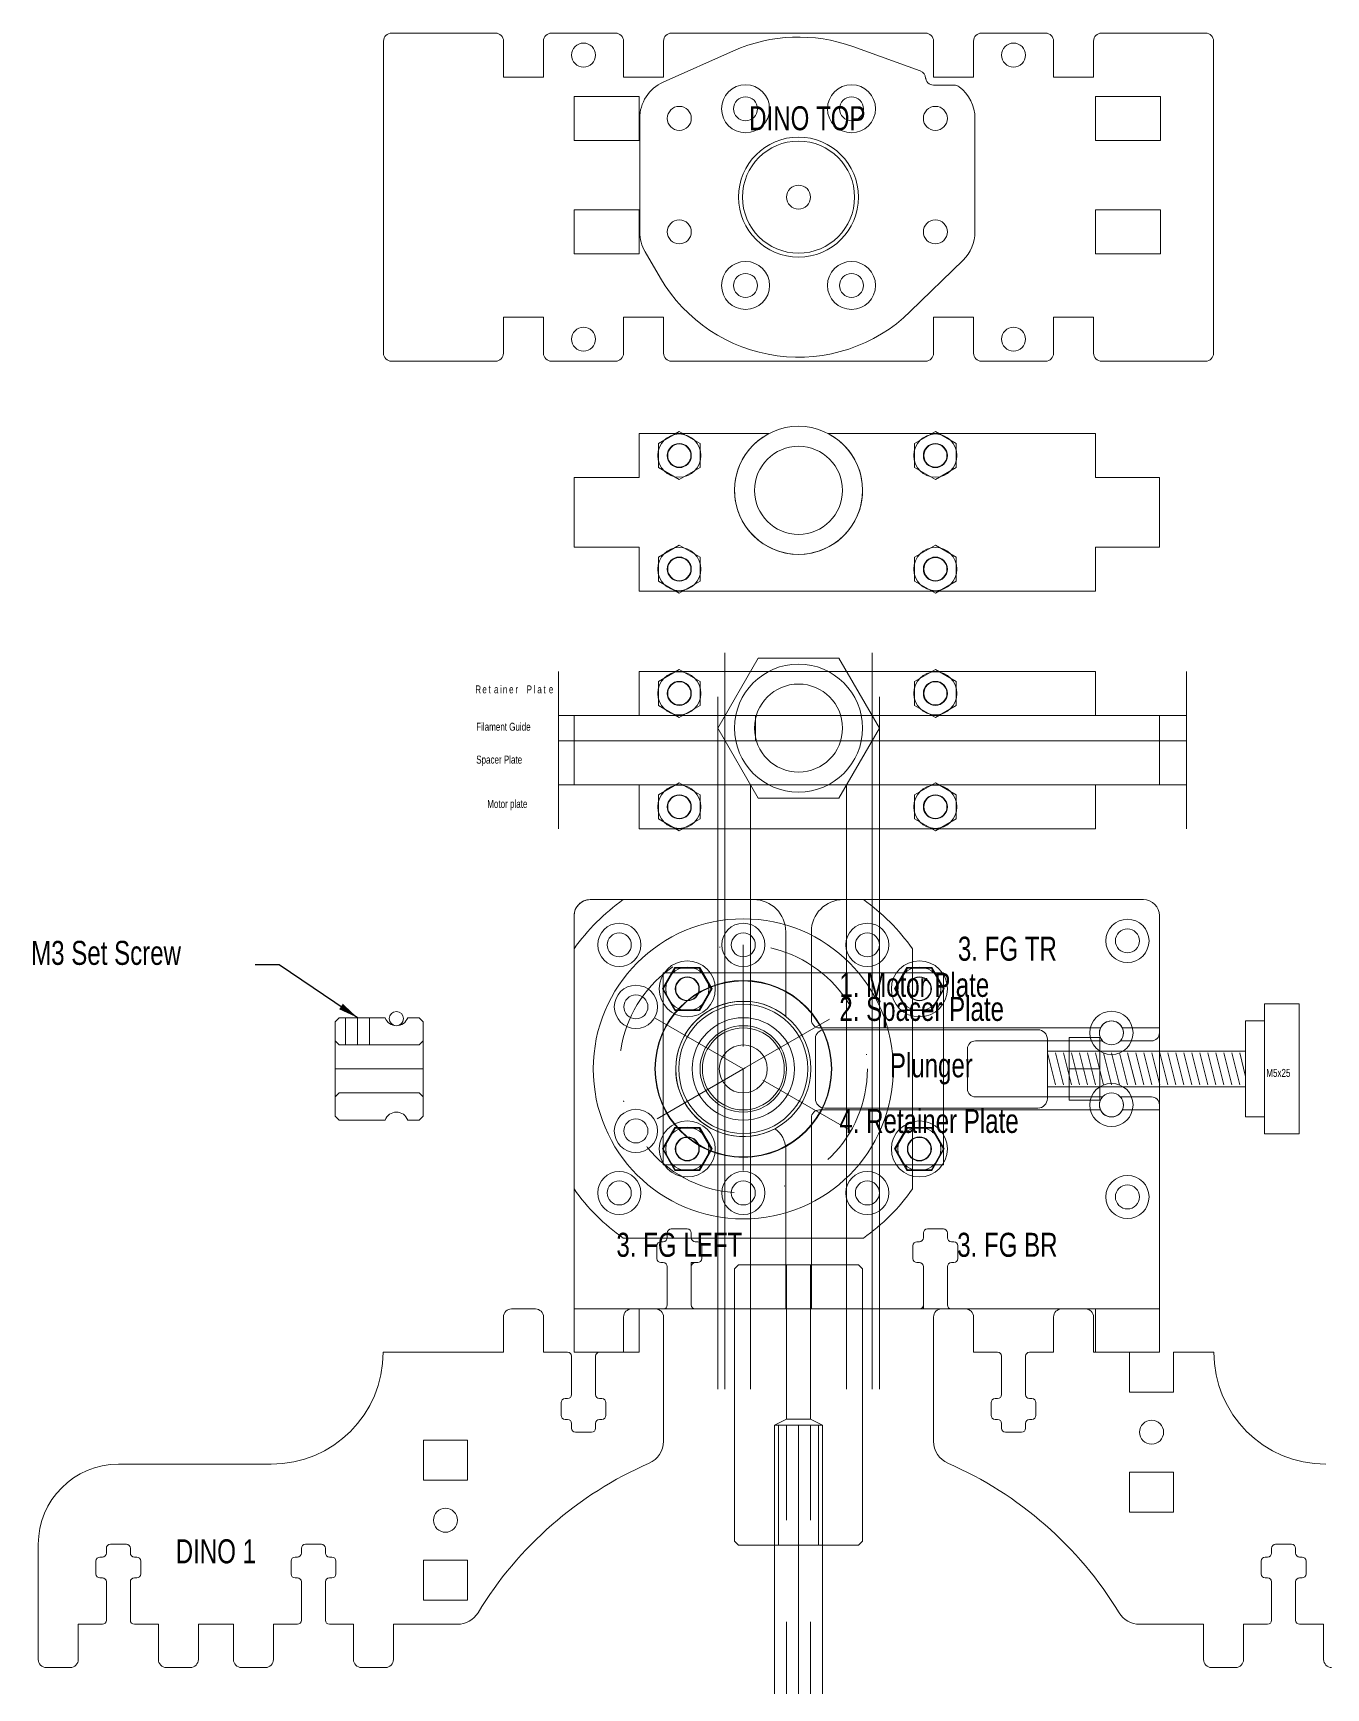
# Model space of a CAD drawing. Header units: millimetres. Extents: x -129 to 187, y -205 to 130.
# Drawn here: x -88.8 to 72.8, y -76.4 to 130.3 of the extents above; entities that cross this region are included whole.
import ezdxf

# ---------------------------------------------------------------- set-up
doc = ezdxf.new("R2010")
doc.units = ezdxf.units.MM
for name, pattern in [('DASHDOT', [25.4, 12.7, -6.35, 0, -6.35]), ('DASHED', [19.05, 12.7, -6.35]), ('DASHEDX2', [38.1, 25.4, -12.7])]:
    doc.linetypes.add(name, pattern=pattern)
doc.layers.get('0').update_dxf_attribs({"linetype": 'CONTINUOUS', "lineweight": 0, "true_color": 0xffffff})
for name, color, linetype, lineweight, true_color in [('1 Motor Plate', 7, 'CONTINUOUS', 0, 0x000000), ('1 Motor Plate Text', 1, 'CONTINUOUS', 0, 0xff0000), ('2 Spacer Plate', 7, 'CONTINUOUS', 0, 0x000000), ('2 Spacer Plate Text', 1, 'CONTINUOUS', 0, 0xff0000), ('3 Filament Guide', 7, 'CONTINUOUS', 0, 0xffffff), ('3 Filament Guide Text', 1, 'CONTINUOUS', 0, 0xff0000), ('4 Retainer Plate', 7, 'CONTINUOUS', 0, 0xffffff), ('4 Retainer Plate Text', 1, 'CONTINUOUS', 0, 0xff0000), ('5 Coupling Retainer Plate', 7, 'CONTINUOUS', 0, 0x000000), ('6 Dino Bracket Text', 1, 'CONTINUOUS', 0, 0xff0000), ('6 Dino Brackets', 7, 'CONTINUOUS', 0, 0x000000), ('7 Hot End Retainer - Steel', 7, 'CONTINUOUS', 0, 0x000000), ('7 Hot End Retainer - Wood', 7, 'CONTINUOUS', 0, 0x000000), ('Drawings, coupling', 4, 'CONTINUOUS', 0, 0x00ffff), ('Drawings, Encoder Board', 4, 'CONTINUOUS', 0, 0x00ffff), ('Drawings, Heater Barrel', 3, 'CONTINUOUS', 0, 0x00ff00), ('Drawings, layer thickness', 4, 'CONTINUOUS', 0, 0x00ffff), ('Drawings, Motor (Kysan)', 2, 'CONTINUOUS', 0, 0xffff00), ('Drawings, Motor (NEMA 17)', 2, 'CONTINUOUS', 0, 0xffff00), ('Drawings, Nut M3', 4, 'CONTINUOUS', 0, 0x00ffff), ('Drawings, Pulley, Timing', 2, 'CONTINUOUS', 0, 0xffff00), ('Drawings, Pulley, Worm Gear', 2, 'CONTINUOUS', 0, 0xffff00), ('Drawings, Screw Head, M3', 3, 'CONTINUOUS', 0, 0x00ff00), ('Drawings, Thermal Barrier', 4, 'CONTINUOUS', 0, 0x00ffff), ('Drawings, Thumb Screw', 2, 'CONTINUOUS', 0, 0xffff00), ('Drawings, Thumb Screw Nut', 3, 'CONTINUOUS', 0, 0x00ff00), ('Drawings, Washers, M3', 2, 'CONTINUOUS', 0, 0xffff00)]:
    doc.layers.add(name, color=color, linetype=linetype, lineweight=lineweight, true_color=true_color)
doc.styles.get("Standard").update_dxf_attribs({"font": 'txt', "width": 0.75})
doc.dimstyles.get("Standard").update_dxf_attribs({"dimtxt": 2.5, "dimasz": 2.5, "dimexe": 1.25, "dimexo": 0.625, "dimtad": 1, "dimtxsty": 'Standard', "dimcen": 2.5, "dimadec": 0, "dimazin": 0, "dimtfac": 1, "dimtmove": 0, "dimatfit": 3, "dimfxl": 1, "dimarcsym": 0})

# ---------------------------------------------------------------- blocks, each defined once
blk = doc.blocks.new('Nut, M3, Hole')
at = {"layer": 'Drawings, Nut M3'}
for p, q in [((-3, 0), (-1.5, 2.6)), ((-1.5, 2.6), (1.5, 2.6)), ((1.5, 2.6), (3.01, 0)), ((-1.5, -2.6), (-3, 0)), ((3.01, 0), (1.5, -2.6)), ((1.5, -2.6), (-1.5, -2.6))]:
    blk.add_line(p, q, dxfattribs=at)
blk = doc.blocks.new('Nut, M3')
at = {"layer": 'Drawings, Nut M3'}
for p, q in [((-3, 0), (-1.5, 2.6)), ((-1.5, 2.6), (1.5, 2.6)), ((1.5, 2.6), (3, 0)), ((-1.5, -2.6), (-3, 0)), ((3, 0), (1.5, -2.6)), ((1.5, -2.6), (-1.5, -2.6))]:
    blk.add_line(p, q, dxfattribs=at)
blk.add_circle((0, 0), 1.45, dxfattribs=at)

msp = doc.modelspace()

# ---------------------------------------------------------------- linework, layer by layer
at = {"layer": '1 Motor Plate'}
for p, q in [((-19.15, 22.05), (50, 22.05)), ((-21.15, 20.05), (-21.15, -34.5)), ((52, 20.05), (52, -34.5)), ((-9.5, -20.2), (-9.5, -19.6)), ((-9, -19.1), (-7, -19.1)), ((-6.5, -19.6), (-6.5, -20.2)), ((22.5, -20.2), (22.5, -19.6)), ((23, -19.1), (25, -19.1)), ((25.5, -19.6), (25.5, -20.2)), ((-10.8, -22.8), (-10.8, -21.2)), ((-10.3, -20.7), (-10, -20.7)), ((-6, -20.7), (-5.7, -20.7)), ((-5.2, -21.2), (-5.2, -22.8)), ((21.2, -22.8), (21.2, -21.2)), ((21.7, -20.7), (22, -20.7)), ((26, -20.7), (26.3, -20.7)), ((26.8, -21.2), (26.8, -22.8)), ((-10, -23.3), (-10.3, -23.3)), ((-9.5, -28.6), (-9.5, -23.8)), ((-5.7, -23.3), (-6.5, -23.3)), ((-6.5, -23.3), (-6.5, -28.6)), ((22, -23.3), (21.7, -23.3)), ((22.5, -28.6), (22.5, -23.8)), ((25.5, -23.8), (25.5, -28.6)), ((26.3, -23.3), (26, -23.3)), ((-13, -34.5), (-13, -29.1)), ((-13, -29.1), (-10, -29.1)), ((-6, -29.1), (22, -29.1)), ((26, -29.1), (44, -29.1)), ((44, -29.1), (44, -34.5)), ((-21.15, -34.5), (-13, -34.5)), ((44, -34.5), (52, -34.5))]:
    msp.add_line(p, q, dxfattribs=at)
for centre, radius in [((-15.5, 16.4), 1.5), ((0, 16.4), 1.5), ((15.5, 16.4), 1.5), ((48, 16.9), 1.5), ((-13.42, 8.65), 1.5), ((0, 0.9), 8.45), ((46, 5.4), 1.5), ((46, -3.6), 1.5), ((-13.42, -6.85), 1.5), ((-15.5, -14.6), 1.5), ((0, -14.6), 1.5), ((15.5, -14.6), 1.5), ((48, -15.1), 1.5)]:
    msp.add_circle(centre, radius, dxfattribs=at)
for centre, radius, start, end in [((-19.15, 20.05), 2, 90.0001, 180.0001), ((50, 20.05), 2, 360, 90), ((-10, -20.2), 0.5, 270, 0), ((-9, -19.6), 0.5, 90, 180), ((-7, -19.6), 0.5, 0, 90), ((-6, -20.2), 0.5, 180, 270), ((22, -20.2), 0.5, 270, 0), ((23, -19.6), 0.5, 90, 180), ((25, -19.6), 0.5, 0, 90), ((26, -20.2), 0.5, 180, 270), ((-10.3, -21.2), 0.5, 90, 180), ((-5.7, -21.2), 0.5, 0, 90), ((21.7, -21.2), 0.5, 90, 180), ((26.3, -21.2), 0.5, 0, 90), ((-10.3, -22.8), 0.5, 180, 270), ((-10, -23.8), 0.5, 0, 90), ((-5.7, -22.8), 0.5, 270, 0), ((21.7, -22.8), 0.5, 180, 270), ((22, -23.8), 0.5, 0, 90), ((26, -23.8), 0.5, 90, 180), ((26.3, -22.8), 0.5, 270, 0), ((-10, -28.6), 0.5, 270, 0), ((-6, -28.6), 0.5, 180, 270), ((22, -28.6), 0.5, 270, 0), ((26, -28.6), 0.5, 180, 270)]:
    msp.add_arc(centre, radius, start, end, dxfattribs=at)
at = {"layer": '2 Spacer Plate'}
for p, q in [((-19.15, 22.05), (50, 22.05)), ((-21.15, 20.05), (-21.15, -29.1)), ((52, 20.05), (52, 5.4)), ((29, 4.4), (44.88, 4.4)), ((47.12, 4.4), (51, 4.4)), ((28, -1.6), (28, 3.4)), ((44.88, -2.6), (29, -2.6)), ((51, -2.6), (47.12, -2.6)), ((52, -3.6), (52, -29.1)), ((-21.15, -29.1), (52, -29.1))]:
    msp.add_line(p, q, dxfattribs=at)
for centre, radius in [((-15.5, 16.4), 1.5), ((0, 16.4), 1.5), ((15.5, 16.4), 1.5), ((48, 16.9), 1.5), ((-7, 10.9), 1.5), ((22, 10.9), 1.5), ((-13.42, 8.65), 1.5), ((0, 0.9), 8.45), ((-13.42, -6.85), 1.5), ((-7, -9.1), 1.5), ((22, -9.1), 1.5), ((-15.5, -14.6), 1.5), ((0, -14.6), 1.5), ((15.5, -14.6), 1.5), ((48, -15.1), 1.5)]:
    msp.add_circle(centre, radius, dxfattribs=at)
for centre, radius, start, end in [((-19.15, 20.05), 2, 90.0001, 180.0001), ((50, 20.05), 2, 360, 90), ((46, 5.4), 1.5, 318.1898, 221.8102), ((29, 3.4), 1, 90, 180), ((51, 5.4), 1, 270, 0), ((29, -1.6), 1, 180, 270), ((46, -3.6), 1.5, 138.1895, 41.8105), ((51, -3.6), 1, 0, 90)]:
    msp.add_arc(centre, radius, start, end, dxfattribs=at)
at = {"layer": '3 Filament Guide'}
for p, q in [((-19.15, 22.05), (1.3, 22.05)), ((12.5, 22.05), (50, 22.05)), ((-21.15, -29.1), (-21.15, 20.05)), ((52, 20.05), (52, 6.03)), ((5.3, 18.05), (5.3, 7.48)), ((8.5, 18.05), (8.5, 7.03)), ((-10.1, 10.9), (-8.55, 13.59)), ((-8.55, 13.59), (-5.45, 13.59)), ((-5.45, 13.59), (-3.9, 10.9)), ((18.9, 10.9), (20.45, 13.59)), ((20.45, 13.59), (23.55, 13.59)), ((23.55, 13.59), (25.1, 10.9)), ((-8.55, 8.22), (-10.1, 10.9)), ((-3.9, 10.9), (-5.45, 8.22)), ((20.45, 8.22), (18.9, 10.9)), ((25.1, 10.9), (23.55, 8.22)), ((-5.45, 8.22), (-8.55, 8.22)), ((23.55, 8.22), (20.45, 8.22)), ((9, 4.7), (9, -2.8)), ((9.5, 6.03), (44.64, 6.03)), ((36.8, 5.8), (10.2, 5.8)), ((38, -2.8), (38, 4.6)), ((47.36, 6.03), (52, 6.03)), ((10.2, -4), (36.8, -4)), ((8.5, -5.22), (8.5, -29.1)), ((9.5, -4.22), (44.64, -4.22)), ((47.36, -4.22), (52, -4.22)), ((52, -4.22), (52, -29.1)), ((-10.1, -9.1), (-8.55, -6.41)), ((-8.55, -6.41), (-5.45, -6.41)), ((-5.45, -6.41), (-3.9, -9.1)), ((18.9, -9.1), (20.45, -6.41)), ((20.45, -6.41), (23.55, -6.41)), ((23.55, -6.41), (25.1, -9.1)), ((-8.55, -11.78), (-10.1, -9.1)), ((-3.9, -9.1), (-5.45, -11.78)), ((5.3, -9.1), (5.3, -29.1)), ((20.45, -11.78), (18.9, -9.1)), ((25.1, -9.1), (23.55, -11.78)), ((-5.45, -11.78), (-8.55, -11.78)), ((23.55, -11.78), (20.45, -11.78)), ((-21.15, -29.1), (5.3, -29.1)), ((8.5, -29.1), (52, -29.1))]:
    msp.add_line(p, q, dxfattribs=at)
for centre in [(-15.5, 16.4), (0, 16.4), (15.5, 16.4), (48, 16.9), (-13.42, 8.65), (-13.42, -6.85), (-15.5, -14.6), (0, -14.6), (15.5, -14.6), (48, -15.1)]:
    msp.add_circle(centre, 1.5, dxfattribs=at)
for centre, radius, start, end in [((-19.15, 20.05), 2, 90.0001, 180.0001), ((1.3, 18.05), 4, 0, 90), ((12.5, 18.05), 4, 90, 180), ((50, 20.05), 2, 360, 90), ((0, 0.9), 8.45, 51.1547, 297.7716), ((9.5, 7.03), 1, 180, 270), ((46, 5.4), 1.5, 24.6254, 155.3746), ((10.15, 4.65), 1.15, 87.5104, 177.5104), ((36.8, 4.6), 1.2, 360, 90), ((10.2, -2.8), 1.2, 180, 270), ((36.8, -2.8), 1.2, 270, 360), ((9.5, -5.22), 1, 90, 180), ((46, -3.6), 1.5, 204.6233, 335.3767), ((2.14, -9.17), 3.16, 1.395, 55.3932)]:
    msp.add_arc(centre, radius, start, end, dxfattribs=at)
at = {"layer": '4 Retainer Plate'}
for p, q in [((-19.15, 22.05), (50, 22.05)), ((-21.15, -34.5), (-21.15, 20.05)), ((52, 20.05), (52, 5.4)), ((29, 4.4), (44.88, 4.4)), ((47.12, 4.4), (51, 4.4)), ((28, -1.6), (28, 3.4)), ((44.88, -2.6), (29, -2.6)), ((51, -2.6), (47.12, -2.6)), ((52, -3.6), (52, -34.5)), ((-9.5, -20.2), (-9.5, -19.6)), ((-9, -19.1), (-7, -19.1)), ((-6.5, -19.6), (-6.5, -20.2)), ((22.5, -20.2), (22.5, -19.6)), ((23, -19.1), (25, -19.1)), ((25.5, -19.6), (25.5, -20.2)), ((-10.8, -22.8), (-10.8, -21.2)), ((-10.3, -20.7), (-10, -20.7)), ((-6, -20.7), (-5.7, -20.7)), ((-5.2, -21.2), (-5.2, -22.8)), ((21.2, -22.8), (21.2, -21.2)), ((21.7, -20.7), (22, -20.7)), ((26, -20.7), (26.3, -20.7)), ((26.8, -21.2), (26.8, -22.8)), ((-10, -23.3), (-10.3, -23.3)), ((-9.5, -28.6), (-9.5, -23.8)), ((-6.5, -23.8), (-6.5, -28.6)), ((-5.7, -23.3), (-6, -23.3)), ((22, -23.3), (21.7, -23.3)), ((22.5, -29.1), (22.5, -23.8)), ((25.5, -23.8), (25.5, -28.6)), ((26.3, -23.3), (26, -23.3)), ((-13, -34.5), (-13, -29.1)), ((-13, -29.1), (-10, -29.1)), ((-6, -29.1), (22.5, -29.1)), ((26, -29.1), (44, -29.1)), ((44, -29.1), (44, -34.5)), ((-21.15, -34.5), (-13, -34.5)), ((44, -34.5), (52, -34.5))]:
    msp.add_line(p, q, dxfattribs=at)
for centre in [(-15.5, 16.4), (0, 16.4), (15.5, 16.4), (48, 16.9), (-7, 10.9), (22, 10.9), (-13.42, 8.65), (-13.42, -6.85), (-7, -9.1), (22, -9.1), (-15.5, -14.6), (0, -14.6), (15.5, -14.6), (48, -15.1)]:
    msp.add_circle(centre, 1.5, dxfattribs=at)
for centre, radius, start, end in [((-19.15, 20.05), 2, 90, 180), ((50, 20.05), 2, 360, 90), ((0, 0.9), 8.45, 0, 360), ((46, 5.4), 1.5, 318.1898, 221.8102), ((29, 3.4), 1, 90, 180), ((51, 5.4), 1, 270, 0), ((29, -1.6), 1, 180, 270), ((46, -3.6), 1.5, 138.1895, 41.8105), ((51, -3.6), 1, 0, 90), ((-10, -20.2), 0.5, 270, 0), ((-9, -19.6), 0.5, 90, 180), ((-7, -19.6), 0.5, 0, 90), ((-6, -20.2), 0.5, 180, 270), ((22, -20.2), 0.5, 270, 0), ((23, -19.6), 0.5, 90, 180), ((25, -19.6), 0.5, 0, 90), ((26, -20.2), 0.5, 180, 270), ((-10.3, -21.2), 0.5, 90, 180), ((-5.7, -21.2), 0.5, 0, 90), ((21.7, -21.2), 0.5, 90, 180), ((26.3, -21.2), 0.5, 0, 90), ((-10.3, -22.8), 0.5, 180, 270), ((-10, -23.8), 0.5, 0, 90), ((-6, -23.8), 0.5, 90, 180), ((-5.7, -22.8), 0.5, 270, 0), ((21.7, -22.8), 0.5, 180, 270), ((22, -23.8), 0.5, 0, 90), ((26, -23.8), 0.5, 90, 180), ((26.3, -22.8), 0.5, 270, 0), ((-10, -28.6), 0.5, 270, 0), ((-6, -28.6), 0.5, 180, 270), ((26, -28.6), 0.5, 180, 270)]:
    msp.add_arc(centre, radius, start, end, dxfattribs=at)
at = {"layer": '5 Coupling Retainer Plate'}
for p, q in [((-13, 80.29), (-13, 74.79)), ((-13, 80.29), (3.19, 80.29)), ((10.61, 80.29), (44, 80.29)), ((44, 74.79), (44, 80.29)), ((-21.15, 74.79), (-13, 74.79)), ((-21.15, 66.11), (-21.15, 74.79)), ((52, 74.79), (44, 74.79)), ((52, 66.11), (52, 74.79)), ((-21.15, 66.11), (-13, 66.11)), ((-13, 66.11), (-21.15, 66.11)), ((-13, 60.61), (-13, 66.11)), ((44, 66.11), (44, 60.61)), ((52, 66.11), (44, 66.11)), ((-13, 60.61), (44, 60.61)), ((-13, 50.58), (44, 50.58)), ((-13, 50.58), (-13, 45.08)), ((44, 45.08), (44, 50.58)), ((-21.15, 45.08), (-13, 45.08)), ((-21.15, 36.4), (-21.15, 45.08)), ((52, 45.08), (44, 45.08)), ((52, 36.4), (52, 45.08)), ((-21.15, 36.4), (-13, 36.4)), ((-13, 36.4), (-21.15, 36.4)), ((-13, 30.9), (-13, 36.4)), ((44, 36.4), (44, 30.9)), ((52, 36.4), (44, 36.4)), ((-13, 30.9), (44, 30.9))]:
    msp.add_line(p, q, dxfattribs=at)
for centre, radius in [((-8, 77.54), 1.5), ((24, 77.54), 1.5), ((-8, 63.36), 1.5), ((24, 63.36), 1.5), ((-8, 47.83), 1.5), ((6.9, 43.49), 5.5), ((24, 47.83), 1.5), ((-8, 33.65), 1.5), ((24, 33.65), 1.5)]:
    msp.add_circle(centre, radius, dxfattribs=at)
msp.add_arc((6.9, 73.2), 8, 117.5943, 62.4057, dxfattribs=at)
at = {"layer": '6 Dino Brackets'}
for p, q in [((-30.97, 130.34), (-43.95, 130.34)), ((-23.97, 130.34), (-15.97, 130.34)), ((22.77, 130.34), (-8.97, 130.34)), ((37.77, 130.34), (29.77, 130.34)), ((57.77, 130.34), (44.77, 130.34)), ((-44.97, 90.34), (-44.95, 129.34)), ((-29.97, 129.34), (-29.97, 124.84)), ((-24.97, 129.34), (-24.97, 124.84)), ((-14.97, 129.34), (-14.97, 124.84)), ((-9.97, 129.34), (-9.97, 124.84)), ((23.77, 129.34), (23.77, 124.84)), ((28.77, 129.34), (28.77, 124.84)), ((38.77, 129.34), (38.77, 124.84)), ((43.77, 129.34), (43.77, 124.84)), ((58.77, 129.34), (58.77, 90.34)), ((-29.97, 124.84), (-24.97, 124.84)), ((-9.97, 124.84), (-14.97, 124.84)), ((28.77, 124.84), (23.77, 124.84)), ((43.77, 124.84), (38.77, 124.84)), ((-13, 122.43), (-21.15, 122.43)), ((-21.15, 116.93), (-21.15, 122.43)), ((-13, 122.43), (-13, 116.93)), ((44, 116.93), (44, 122.43)), ((44, 122.43), (52.15, 122.43)), ((52.15, 116.93), (52.15, 122.43)), ((-21.15, 116.93), (-13, 116.93)), ((-13, 116.93), (-21.15, 116.93)), ((52.15, 116.93), (44, 116.93)), ((-21.15, 108.25), (-13, 108.25)), ((-21.15, 102.75), (-21.15, 108.25)), ((-13, 102.75), (-13, 108.25)), ((52.15, 108.25), (44, 108.25)), ((44, 108.25), (44, 102.75)), ((52.15, 108.25), (52.15, 102.75)), ((-13, 102.75), (-21.15, 102.75)), ((52.15, 102.75), (44, 102.75)), ((-29.97, 94.84), (-29.97, 90.34)), ((-29.97, 94.84), (-24.97, 94.84)), ((-24.97, 94.84), (-24.97, 90.34)), ((-9.97, 94.84), (-14.97, 94.84)), ((-14.97, 94.84), (-14.97, 90.34)), ((-9.97, 94.84), (-9.97, 90.34)), ((28.77, 94.84), (23.77, 94.84)), ((23.77, 94.84), (23.77, 90.34)), ((28.77, 94.84), (28.77, 90.34)), ((38.77, 94.84), (43.77, 94.84)), ((38.77, 94.84), (38.77, 90.34)), ((43.77, 94.84), (43.77, 90.34)), ((-30.97, 89.34), (-43.97, 89.34)), ((-23.97, 89.34), (-15.97, 89.34)), ((-8.97, 89.34), (22.77, 89.34)), ((29.77, 89.34), (37.77, 89.34)), ((57.77, 89.34), (44.77, 89.34)), ((-29.97, -34.5), (-29.97, -30.1)), ((-25.97, -29.1), (-28.97, -29.1)), ((-24.97, -34.5), (-24.97, -30.1)), ((-14.97, -34.5), (-14.97, -30.1)), ((-10.97, -29.1), (-13.97, -29.1)), ((-9.97, -30.1), (-9.97, -45.63)), ((23.77, -45.63), (23.77, -30.1)), ((27.77, -29.1), (24.77, -29.1)), ((28.77, -34.5), (28.77, -30.1)), ((38.77, -34.5), (38.77, -30.1)), ((42.77, -29.1), (39.77, -29.1)), ((43.77, -30.1), (43.77, -34.5)), ((-45, -34.5), (-29.97, -34.5)), ((-21.97, -34.5), (-24.97, -34.5)), ((-21.47, -39.8), (-21.47, -35)), ((-18.47, -35), (-18.47, -39.8)), ((-17.97, -34.5), (-14.97, -34.5)), ((31.77, -34.5), (28.77, -34.5)), ((32.27, -39.8), (32.27, -35)), ((35.27, -35), (35.27, -39.8)), ((35.77, -34.5), (38.77, -34.5)), ((43.77, -34.5), (48.27, -34.5)), ((48.27, -34.5), (48.27, -39.5)), ((53.77, -34.5), (53.77, -39.5)), ((53.77, -34.5), (58.8, -34.5)), ((-22.77, -40.8), (-22.77, -42.4)), ((-21.97, -40.3), (-22.27, -40.3)), ((-17.67, -40.3), (-17.97, -40.3)), ((-17.17, -42.4), (-17.17, -40.8)), ((30.97, -40.8), (30.97, -42.4)), ((31.77, -40.3), (31.47, -40.3)), ((36.07, -40.3), (35.77, -40.3)), ((36.57, -42.4), (36.57, -40.8)), ((53.77, -39.5), (48.27, -39.5)), ((-22.27, -42.9), (-21.97, -42.9)), ((-21.47, -44), (-21.47, -43.4)), ((-18.47, -43.4), (-18.47, -44)), ((-17.97, -42.9), (-17.67, -42.9)), ((31.47, -42.9), (31.77, -42.9)), ((32.27, -44), (32.27, -43.4)), ((35.27, -43.4), (35.27, -44)), ((35.77, -42.9), (36.07, -42.9)), ((-18.97, -44.5), (-20.97, -44.5)), ((34.77, -44.5), (32.77, -44.5)), ((-39.97, -45.5), (-34.47, -45.5)), ((-39.97, -45.5), (-39.97, -50.5)), ((-34.47, -45.5), (-34.47, -50.5)), ((-59, -48.5), (-78.1, -48.5)), ((53.77, -49.5), (48.27, -49.5)), ((48.27, -49.5), (48.27, -54.5)), ((53.77, -49.5), (53.77, -54.5)), ((-39.97, -50.5), (-34.47, -50.5)), ((53.77, -54.5), (48.27, -54.5)), ((-88.1, -58.5), (-88.1, -68.5)), ((-79.6, -59), (-79.6, -59.6)), ((-77.1, -58.5), (-79.1, -58.5)), ((-76.6, -59.6), (-76.6, -59)), ((-55.22, -59), (-55.22, -59.6)), ((-52.72, -58.5), (-54.72, -58.5)), ((-52.22, -59.6), (-52.22, -59)), ((66.02, -59.6), (66.02, -59)), ((66.52, -58.5), (68.52, -58.5)), ((69.02, -59), (69.02, -59.6)), ((-80.9, -62.2), (-80.9, -60.6)), ((-80.4, -60.1), (-80.1, -60.1)), ((-76.1, -60.1), (-75.8, -60.1)), ((-75.3, -60.6), (-75.3, -62.2)), ((-56.52, -62.2), (-56.52, -60.6)), ((-56.02, -60.1), (-55.72, -60.1)), ((-51.72, -60.1), (-51.42, -60.1)), ((-50.92, -60.6), (-50.92, -62.2)), ((-39.97, -60.5), (-34.47, -60.5)), ((-39.97, -60.5), (-39.97, -65.5)), ((-34.47, -60.5), (-34.47, -65.5)), ((64.72, -60.6), (64.72, -62.2)), ((65.52, -60.1), (65.22, -60.1)), ((69.82, -60.1), (69.52, -60.1)), ((70.32, -62.2), (70.32, -60.6)), ((-80.1, -62.7), (-80.4, -62.7)), ((-79.6, -63.2), (-79.6, -68)), ((-76.6, -68), (-76.6, -63.2)), ((-75.8, -62.7), (-76.1, -62.7)), ((-55.72, -62.7), (-56.02, -62.7)), ((-55.22, -63.2), (-55.22, -68)), ((-52.22, -68), (-52.22, -63.2)), ((-51.42, -62.7), (-51.72, -62.7)), ((65.22, -62.7), (65.52, -62.7)), ((66.02, -68), (66.02, -63.2)), ((69.02, -63.2), (69.02, -68)), ((69.52, -62.7), (69.82, -62.7)), ((-39.97, -65.5), (-34.47, -65.5)), ((-88.1, -68.5), (-88.1, -72.9)), ((-83.1, -68.5), (-83.1, -72.9)), ((-80.1, -68.5), (-83.1, -68.5)), ((-76.1, -68.5), (-73.1, -68.5)), ((-73.1, -68.5), (-73.1, -72.9)), ((-63.72, -68.5), (-68.1, -68.5)), ((-68.1, -72.9), (-68.1, -68.5)), ((-63.72, -68.5), (-63.72, -72.9)), ((-58.72, -68.5), (-58.72, -72.9)), ((-55.72, -68.5), (-58.72, -68.5)), ((-51.72, -68.5), (-48.72, -68.5)), ((-48.72, -68.5), (-48.72, -72.9)), ((-35.72, -68.5), (-43.72, -68.5)), ((-43.72, -72.9), (-43.72, -68.5)), ((49.52, -68.5), (57.52, -68.5)), ((57.52, -72.9), (57.52, -68.5)), ((62.52, -68.5), (62.52, -72.9)), ((65.52, -68.5), (62.52, -68.5)), ((69.52, -68.5), (72.52, -68.5)), ((72.52, -68.5), (72.52, -72.9)), ((-87.1, -73.9), (-84.1, -73.9)), ((-72.1, -73.9), (-69.1, -73.9)), ((-62.72, -73.9), (-59.72, -73.9)), ((-47.72, -73.9), (-44.72, -73.9)), ((58.52, -73.9), (61.52, -73.9))]:
    msp.add_line(p, q, dxfattribs=at)
for centre in [(-19.97, 127.59), (33.77, 127.59), (-8, 119.68), (24, 119.68), (6.9, 109.84), (-8, 105.5), (24, 105.5), (-19.97, 92.09), (33.77, 92.09), (51.02, -44.5), (-37.22, -55.5)]:
    msp.add_circle(centre, 1.5, dxfattribs=at)
for centre, radius, start, end in [((-43.95, 129.34), 1, 90, 179.9641), ((-30.97, 129.34), 1, 359.9997, 90), ((-23.97, 129.34), 1, 90, 179.9997), ((-15.97, 129.34), 1, 359.9997, 90), ((-8.97, 129.34), 1, 90, 179.9641), ((22.77, 129.34), 1, 359.9997, 90), ((29.77, 129.34), 1, 90, 179.9997), ((37.77, 129.34), 1, 359.9997, 90), ((44.77, 129.34), 1, 90, 179.9997), ((57.77, 129.34), 1, 359.9997, 90), ((-43.97, 90.34), 1, 179.9641, 270), ((-30.97, 90.34), 1, 270, 359.9997), ((-23.97, 90.34), 1, 179.9997, 270), ((-15.97, 90.34), 1, 270, 359.9997), ((-8.97, 90.34), 1, 179.9641, 270), ((22.77, 90.34), 1, 270, 359.9997), ((29.77, 90.34), 1, 179.9997, 270), ((37.77, 90.34), 1, 270, 359.9997), ((44.77, 90.34), 1, 179.9641, 270), ((57.77, 90.34), 1, 270, 359.9997), ((-28.97, -30.1), 1, 90, 180.006), ((-25.97, -30.1), 1, 0, 90), ((-13.97, -30.1), 1, 90, 180), ((-10.97, -30.1), 1, 0, 90), ((24.77, -30.1), 1, 90, 180.0015), ((27.77, -30.1), 1, 0, 90), ((39.77, -30.1), 1, 90, 180), ((42.77, -30.1), 1, 0, 90), ((-59, -34.5), 14, 270, 359.9999), ((-21.97, -35), 0.5, 0, 90), ((-17.97, -35), 0.5, 90, 180), ((31.77, -35), 0.5, 0, 90), ((35.77, -35), 0.5, 90, 180), ((72.8, -34.5), 14, 180.0012, 270), ((-22.27, -40.8), 0.5, 90, 180), ((-21.97, -39.8), 0.5, 270, 0), ((-17.97, -39.8), 0.5, 180, 270), ((-17.67, -40.8), 0.5, 0, 90), ((31.47, -40.8), 0.5, 90, 180), ((31.77, -39.8), 0.5, 270, 0), ((35.77, -39.8), 0.5, 180, 270), ((36.07, -40.8), 0.5, 0, 90), ((-22.27, -42.4), 0.5, 180, 270), ((-21.97, -43.4), 0.5, 0, 90), ((-17.97, -43.4), 0.5, 90, 180), ((-17.67, -42.4), 0.5, 270, 0), ((31.47, -42.4), 0.5, 180, 270), ((31.77, -43.4), 0.5, 0, 90), ((35.77, -43.4), 0.5, 90, 180), ((36.07, -42.4), 0.5, 270, 0), ((-20.97, -44), 0.5, 180, 270), ((-18.97, -44), 0.5, 270, 0), ((32.77, -44), 0.5, 180, 270), ((34.77, -44), 0.5, 270, 0), ((-12.97, -45.63), 3, 293.4958, 0), ((26.77, -45.63), 3, 180.0015, 246.504), ((-78.1, -58.5), 10, 90, 180), ((6.9, -91.34), 46.84, 113.4958, 148.7684), ((6.9, -91.34), 46.84, 31.2316, 66.504), ((-80.1, -59.6), 0.5, 270, 0), ((-79.1, -59), 0.5, 90, 180), ((-77.1, -59), 0.5, 0, 90), ((-76.1, -59.6), 0.5, 180, 270), ((-55.72, -59.6), 0.5, 270, 0), ((-54.72, -59), 0.5, 90, 180), ((-52.72, -59), 0.5, 0, 90), ((-51.72, -59.6), 0.5, 180, 270), ((65.52, -59.6), 0.5, 270, 0), ((66.52, -59), 0.5, 90, 180), ((68.52, -59), 0.5, 0, 90), ((69.52, -59.6), 0.5, 180, 270), ((-80.4, -60.6), 0.5, 90, 180), ((-75.8, -60.6), 0.5, 0, 90), ((-56.02, -60.6), 0.5, 90, 180), ((-51.42, -60.6), 0.5, 0, 90), ((65.22, -60.6), 0.5, 90, 180), ((69.82, -60.6), 0.5, 0, 90), ((-80.4, -62.2), 0.5, 180, 270), ((-80.1, -63.2), 0.5, 0, 90), ((-76.1, -63.2), 0.5, 90, 180), ((-75.8, -62.2), 0.5, 270, 0), ((-56.02, -62.2), 0.5, 180, 270), ((-55.72, -63.2), 0.5, 0, 90), ((-51.72, -63.2), 0.5, 90, 180), ((-51.42, -62.2), 0.5, 270, 0), ((65.22, -62.2), 0.5, 180, 270), ((65.52, -63.2), 0.5, 0, 90), ((69.52, -63.2), 0.5, 90, 180), ((69.82, -62.2), 0.5, 270, 0), ((-80.1, -68), 0.5, 270, 0), ((-76.1, -68), 0.5, 180, 270), ((-55.72, -68), 0.5, 270, 0), ((-51.72, -68), 0.5, 180, 270), ((-35.72, -65.5), 3, 270, 328.7684), ((49.52, -65.5), 3, 211.2316, 270), ((65.52, -68), 0.5, 270, 0), ((69.52, -68), 0.5, 180, 270), ((-87.1, -72.9), 1, 179.994, 270), ((-84.1, -72.9), 1, 270, 0), ((-72.1, -72.9), 1, 180, 270), ((-69.1, -72.9), 1, 270, 0), ((-62.72, -72.9), 1, 179.994, 270), ((-59.72, -72.9), 1, 270, 0), ((-47.72, -72.9), 1, 180, 270), ((-44.72, -72.9), 1, 270, 0), ((58.52, -72.9), 1, 180, 270), ((61.52, -72.9), 1, 270, 0), ((73.52, -72.9), 1, 180, 270)]:
    msp.add_arc(centre, radius, start, end, dxfattribs=at)
at = {"layer": '7 Hot End Retainer - Steel'}
for p, q in [((13.67, 128.66), (22.11, 125.62)), ((-10.01, 124.2), (-1.24, 128.11)), ((22.77, 124.68), (22.77, 124.84)), ((26.37, 123.84), (23.77, 123.84)), ((-12.95, 119.68), (-12.95, 105.5)), ((28.95, 119.68), (28.95, 105.5)), ((-10.36, 99.73), (-12.27, 103)), ((27.46, 101.96), (20.87, 95.53))]:
    msp.add_line(p, q, dxfattribs=at)
for centre, radius in [((0.28, 120.88), 1.5), ((13.52, 120.88), 1.5), ((-8, 119.68), 1.5), ((24, 119.68), 1.5), ((6.9, 109.84), 7.5), ((-8, 105.5), 1.5), ((24, 105.5), 1.5), ((0.28, 98.8), 1.5), ((13.52, 98.8), 1.5)]:
    msp.add_circle(centre, radius, dxfattribs=at)
for centre, radius, start, end in [((6.9, 109.84), 20, 70.2028, 114.0017), ((-8, 119.68), 4.95, 114.0017, 179.9997), ((21.77, 124.68), 1, 359.9997, 70.2028), ((23.77, 124.84), 1, 179.9997, 270), ((26.37, 122.84), 1, 53.067, 90), ((24, 119.68), 4.95, 359.9997, 53.067), ((-8, 105.5), 4.95, 179.9997, 210.364), ((24, 105.5), 4.95, 314.3059, 359.9997), ((6.9, 109.84), 20, 210.364, 314.3059)]:
    msp.add_arc(centre, radius, start, end, dxfattribs=at)
at = {"layer": '7 Hot End Retainer - Wood'}
for p, q in [((13.67, 128.66), (22.11, 125.62)), ((-10.01, 124.2), (-1.24, 128.11)), ((22.77, 124.68), (22.77, 124.84)), ((26.37, 123.84), (23.77, 123.84)), ((-12.95, 119.68), (-12.95, 105.5)), ((28.95, 119.68), (28.95, 105.5)), ((-10.36, 99.73), (-12.27, 103)), ((27.46, 101.96), (20.87, 95.53))]:
    msp.add_line(p, q, dxfattribs=at)
for centre, radius in [((0.28, 120.88), 3), ((13.52, 120.88), 3), ((-8, 119.68), 1.5), ((24, 119.68), 1.5), ((6.9, 109.84), 7), ((-8, 105.5), 1.5), ((24, 105.5), 1.5), ((0.28, 98.8), 3), ((13.52, 98.8), 3)]:
    msp.add_circle(centre, radius, dxfattribs=at)
for centre, radius, start, end in [((6.9, 109.84), 20, 70.2028, 114.0017), ((-8, 119.68), 4.95, 114.0017, 179.9997), ((21.77, 124.68), 1, 359.9997, 70.2028), ((23.77, 124.84), 1, 179.9997, 270), ((26.37, 122.84), 1, 53.067, 90), ((24, 119.68), 4.95, 359.9997, 53.067), ((-8, 105.5), 4.95, 179.9997, 210.364), ((24, 105.5), 4.95, 314.3059, 359.9997), ((6.9, 109.84), 20, 210.364, 314.3059)]:
    msp.add_arc(centre, radius, start, end, dxfattribs=at)
at = {"layer": 'Drawings, coupling'}
for p, q in [((-3.2, 43.49), (1.85, 52.24)), ((1.85, 52.24), (11.95, 52.24)), ((17, 43.49), (11.95, 52.24)), ((1.85, 34.74), (-3.2, 43.49)), ((11.95, 34.74), (17, 43.49)), ((1.85, 34.74), (11.95, 34.74))]:
    msp.add_line(p, q, dxfattribs=at)
for centre in [(6.9, 73.2), (6.9, 43.49)]:
    msp.add_circle(centre, 5.5, dxfattribs=at)
at = {"layer": 'Drawings, Encoder Board'}
for p, q in [((-10, -11.1), (-10, 12.9)), ((-10, 12.9), (25, 12.9)), ((25, 12.9), (25, -11.1)), ((-10, -11.1), (25, -11.1))]:
    msp.add_line(p, q, dxfattribs=at)
for centre, radius in [((-7, 10.9), 1.5), ((22, 10.9), 1.5), ((0, 0.9), 3), ((-7, -9.1), 1.5), ((22, -9.1), 1.5)]:
    msp.add_circle(centre, radius, dxfattribs=at)
at = {"layer": 'Drawings, Heater Barrel'}
for p, q in [((9.9, -43.6), (3.9, -43.6)), ((3.9, -91.1), (3.9, -43.6)), ((6.9, -43.6), (6.9, -93.6)), ((9.9, -91.1), (9.9, -43.6))]:
    msp.add_line(p, q, dxfattribs=at)
at = {"layer": 'Drawings, Heater Barrel', "linetype": 'DASHEDX2', "lineweight": 5}
for p, q in [((5.4, -93.6), (5.4, -43.6)), ((8.4, -93.6), (8.4, -43.6))]:
    msp.add_line(p, q, dxfattribs=at)
at = {"layer": 'Drawings, layer thickness'}
for p, q in [((-2.29, -39.1), (-2.29, 52.9)), ((16.09, 52.9), (16.09, -39.1)), ((-23.1, 45.08), (-23.1, 50.58)), ((55.4, 45.08), (55.4, 50.58)), ((-3.2, 47.4), (-3.2, -39.1)), ((17, 47.4), (17, -39.1)), ((-23.1, 45.08), (55.4, 45.08)), ((-23.1, 41.9), (-23.1, 45.08)), ((1.53, 45.08), (1.53, 41.9)), ((55.4, 41.9), (55.4, 45.08)), ((-23.1, 36.4), (-23.1, 41.9)), ((-23.1, 41.9), (55.4, 41.9)), ((55.4, 36.4), (55.4, 41.9)), ((-23.1, 36.4), (55.4, 36.4)), ((-23.1, 30.9), (-23.1, 36.4)), ((0.89, 36.4), (0.89, -39.1)), ((12.91, 36.4), (12.91, -39.1)), ((55.4, 30.9), (55.4, 36.4))]:
    msp.add_line(p, q, dxfattribs=at)
at = {"layer": 'Drawings, Motor (Kysan)', "linetype": 'DASHED'}
for p, q in [((0, 16.4), (0, 0.9)), ((0, 0.9), (-13.42, 8.65)), ((-0.22, 0.78), (13.42, 8.65)), ((0.22, 1.03), (-13.42, -6.85)), ((0, 0.9), (0, -14.6)), ((13.42, -6.85), (0, 0.9))]:
    msp.add_line(p, q, dxfattribs=at)
at = {"layer": 'Drawings, Motor (Kysan)'}
for radius in [18.75, 11.05, 3]:
    msp.add_circle((0, 0.9), radius, dxfattribs=at)
at = {"layer": 'Drawings, Motor (Kysan)', "linetype": 'DASHDOT'}
msp.add_circle((0, 0.9), 15.5, dxfattribs=at)
at = {"layer": 'Drawings, Motor (NEMA 17)'}
for p, q in [((-15, 22.05), (15, 22.05)), ((-21.15, -14.1), (-21.15, 15.9)), ((21.15, 15.9), (21.15, -14.1)), ((15, -20.25), (-15, -20.25))]:
    msp.add_line(p, q, dxfattribs=at)
for centre, radius in [((-15.5, 16.4), 1.5), ((15.5, 16.4), 1.5), ((0, 0.9), 11), ((0, 0.9), 3), ((-15.5, -14.6), 1.5), ((15.5, -14.6), 1.5)]:
    msp.add_circle(centre, radius, dxfattribs=at)
for start, end in [(125.345, 144.655), (35.345, 54.655), (215.345, 234.655), (305.3451, 324.655)]:
    msp.add_arc((0, 0.9), 25.93, start, end, dxfattribs=at)
at = {"layer": 'Drawings, Pulley, Timing'}
for radius in [8.07, 5.12]:
    msp.add_circle((0, 0.9), radius, dxfattribs=at)
at = {"layer": 'Drawings, Pulley, Worm Gear'}
for p, q in [((-51, 6.8), (-50.5, 7.3)), ((-51, 6.8), (-51, 4.4)), ((-50.5, 7.3), (-44.76, 7.3)), ((-49.7, 3.9), (-49.7, 7.3)), ((-48.2, 3.9), (-48.2, 7.3)), ((-46.7, 3.9), (-46.7, 7.3)), ((-41.94, 7.3), (-40.5, 7.3)), ((-40.5, 7.3), (-40, 6.8)), ((-40, 6.8), (-40, 4.4)), ((-51, 4.4), (-50.5, 3.9)), ((-51, 4.4), (-51, -2.6)), ((-40.5, 3.9), (-40, 4.4)), ((-40, 4.4), (-40, -2.6)), ((-50.5, 3.9), (-40.5, 3.9)), ((-51, 0.9), (-40, 0.9)), ((-51, -2.6), (-50.5, -2.1)), ((-51, -5), (-51, -2.6)), ((-50.5, -2.1), (-40.5, -2.1)), ((-40.5, -2.1), (-40, -2.6)), ((-40, -2.6), (-40, -5)), ((-50.5, -5.5), (-51, -5)), ((-50.5, -5.5), (-44.76, -5.5)), ((-41.94, -5.5), (-40.5, -5.5)), ((-40, -5), (-40.5, -5.5))]:
    msp.add_line(p, q, dxfattribs=at)
for centre, radius in [((-43.35, 7.19), 0.889), ((0, 0.9), 6.4), ((0, 0.9), 5.4), ((0, 0.9), 3)]:
    msp.add_circle(centre, radius, dxfattribs=at)
for centre, start, end in [((-43.35, 7.8), 199.4712, 340.5288), ((-43.35, -6), 19.4712, 160.5288)]:
    msp.add_arc(centre, 1.5, start, end, dxfattribs=at)
at = {"layer": 'Drawings, Screw Head, M3'}
for centre in [(-8, 77.54), (24, 77.54), (-8, 63.36), (24, 63.36), (-8, 47.83), (24, 47.83), (-8, 33.65), (24, 33.65), (-15.5, 16.4), (0, 16.4), (15.5, 16.4), (48, 16.9), (-7, 10.9), (22, 10.9), (-13.42, 8.65), (46, 5.4), (46, -3.6), (-13.42, -6.85), (-7, -9.1), (22, -9.1), (-15.5, -14.6), (0, -14.6), (15.5, -14.6), (48, -15.1)]:
    msp.add_circle(centre, 2.7, dxfattribs=at)
at = {"layer": 'Drawings, Thermal Barrier'}
for p, q in [((-1.1, -24.1), (-0.6, -23.6)), ((14.9, -24.1), (14.4, -23.6)), ((-1.1, -58.1), (-0.6, -58.6)), ((14.4, -58.6), (14.9, -58.1))]:
    msp.add_line(p, q, dxfattribs=at)
at = {"layer": 'Drawings, Thermal Barrier', "lineweight": 0}
for p, q in [((-1.1, -58.1), (-1.1, -24.1)), ((-0.6, -23.6), (14.4, -23.6)), ((14.9, -24.1), (14.9, -58.1)), ((14.4, -58.6), (-0.6, -58.6))]:
    msp.add_line(p, q, dxfattribs=at)
at = {"layer": 'Drawings, Thermal Barrier', "linetype": 'DASHEDX2', "lineweight": 5}
for p, q in [((5.4, -42.85), (5.4, -23.6)), ((8.4, -42.85), (8.4, -23.6)), ((3.9, -43.6), (5.4, -42.85)), ((5.4, -42.85), (8.4, -42.85)), ((8.4, -42.85), (9.9, -43.6)), ((3.9, -58.6), (3.9, -43.6)), ((3.9, -43.6), (9.9, -43.6)), ((4.4, -58.6), (4.4, -43.6)), ((9.4, -58.6), (9.4, -43.6)), ((9.9, -43.6), (9.9, -58.6))]:
    msp.add_line(p, q, dxfattribs=at)
at = {"layer": 'Drawings, Thermal Barrier'}
for centre in [(6.9, 73.2), (6.9, 73.2), (6.9, 43.49)]:
    msp.add_circle(centre, 8, dxfattribs=at)
at = {"layer": 'Drawings, Thumb Screw'}
for p, q in [((65.11, 9.02), (69.46, 9.02)), ((65.11, 9.02), (65.11, 6.9)), ((69.46, 9.02), (69.46, -7.22)), ((62.77, 6.9), (65.11, 6.9)), ((62.77, -5.1), (62.77, 6.9)), ((38.03, 3.13), (38.03, -1.33)), ((62.77, 3.13), (38.03, 3.13)), ((38.03, 2.9), (39.03, -1.1)), ((39.03, 2.9), (40.03, -1.1)), ((40.03, 2.9), (41.03, -1.1)), ((41.03, 2.9), (42.03, -1.1)), ((42.03, 2.9), (43.03, -1.1)), ((43.03, 2.9), (44.03, -1.1)), ((44.03, 2.9), (45.03, -1.1)), ((45.03, 2.9), (46.03, -1.1)), ((46.03, 2.9), (47.03, -1.1)), ((47.03, 2.9), (48.03, -1.1)), ((48.03, 2.9), (49.03, -1.1)), ((49.03, 2.9), (50.03, -1.1)), ((50.03, 2.9), (51.03, -1.1)), ((51.03, 2.9), (52.03, -1.1)), ((52.03, 2.9), (53.03, -1.1)), ((53.03, 2.9), (54.03, -1.1)), ((54.03, 2.9), (55.03, -1.1)), ((55.03, 2.9), (56.03, -1.1)), ((56.03, 2.9), (57.03, -1.1)), ((57.03, 2.9), (58.03, -1.1)), ((58.03, 2.9), (59.03, -1.1)), ((59.03, 2.9), (60.03, -1.1)), ((60.03, 2.9), (61.03, -1.1)), ((61.03, 2.9), (62.03, -1.1)), ((62.03, 2.9), (62.77, -0.06)), ((62.77, 3.13), (62.77, -1.33)), ((38.03, -1.33), (62.77, -1.33)), ((45.03, -1.1), (45.03, -1.1)), ((62.77, -5.1), (65.11, -5.1)), ((65.11, -5.1), (65.11, -7.22)), ((69.46, -7.22), (65.11, -7.22))]:
    msp.add_line(p, q, dxfattribs=at)
at = {"layer": 'Drawings, Thumb Screw', "linetype": 'DASHED'}
msp.add_line((65.11, 6.9), (65.11, -5.1), dxfattribs=at)
at = {"layer": 'Drawings, Thumb Screw Nut'}
for p, q in [((40.74, -3.01), (40.74, 4.82)), ((40.74, 4.82), (44.56, 4.82)), ((44.56, -3.01), (44.56, 4.82)), ((40.74, -3.01), (44.56, -3.01))]:
    msp.add_line(p, q, dxfattribs=at)
at = {"layer": 'Drawings, Thumb Screw Nut', "linetype": 'DASHED'}
msp.add_line((40.74, 0.9), (44.56, 0.9), dxfattribs=at)
at = {"layer": 'Drawings, Washers, M3'}
for centre in [(-7, 10.9), (22, 10.9), (-7, -9.1), (22, -9.1)]:
    msp.add_circle(centre, 3.5, dxfattribs=at)

# ---------------------------------------------------------------- block references
for p in [(-7, 10.9), (-7, 10.9), (-7, 10.9), (-7, 10.9), (-7, -9.1), (-7, -9.1), (-7, -9.1), (-7, -9.1), (22, -9.1), (22, -9.1), (22, -9.1), (22, -9.1)]:
    msp.add_blockref('Nut, M3, Hole', p)
at = {"layer": '3 Filament Guide'}
for p in [(-7, 10.9), (-7, 10.9), (-7, 10.9), (-7, 10.9), (22, 10.9), (22, 10.9), (22, 10.9), (22, 10.9), (-7, -9.1), (-7, -9.1), (-7, -9.1), (-7, -9.1), (22, -9.1), (22, -9.1), (22, -9.1), (22, -9.1)]:
    msp.add_blockref('Nut, M3, Hole', p, dxfattribs=at)
at = {"layer": 'Drawings, Nut M3', "rotation": 29.999999999999996}
for p in [(-8, 77.54), (24, 77.54), (-8, 63.36), (24, 63.36), (-8, 47.83), (24, 47.83), (-8, 33.65), (24, 33.65)]:
    msp.add_blockref('Nut, M3', p, dxfattribs=at)
at = {"layer": 'Drawings, Nut M3'}
for p in [(-7, 10.9), (22, 10.9), (-7, -9.1), (22, -9.1)]:
    msp.add_blockref('Nut, M3', p, dxfattribs=at)

# ---------------------------------------------------------------- texts
at = {"layer": '1 Motor Plate Text', "insert": (12, 12.9), "char_height": 3, "width": 100, "attachment_point": 1}
msp.add_mtext('1.\\~Motor\\~Plate', dxfattribs=at)
at = {"layer": '2 Spacer Plate Text', "insert": (12, 9.9), "char_height": 3, "width": 100, "attachment_point": 1}
msp.add_mtext('2.\\~Spacer\\~Plate', dxfattribs=at)
at = {"layer": '3 Filament Guide Text', "char_height": 3, "width": 100, "attachment_point": 5}
for s, insert in [('3.\\~FG\\~TR', (33, 15.9)), ('Plunger', (23.5, 0.9)), ('3.\\~FG\\~LEFT', (-8, -21.1)), ('3.\\~FG\\~BR', (33, -21.1))]:
    msp.add_mtext(s, dxfattribs=dict(at, insert=insert))
at = {"layer": '4 Retainer Plate Text', "insert": (12, -4.1), "char_height": 3, "width": 100, "attachment_point": 1}
msp.add_mtext('4.\\~Retainer\\~Plate', dxfattribs=at)
at = {"layer": '6 Dino Bracket Text', "char_height": 3, "width": 100, "attachment_point": 5}
for s, insert in [('DINO\\~TOP', (8, 119.68)), ('DINO\\~1', (-65.91, -59.4))]:
    msp.add_mtext(s, dxfattribs=dict(at, insert=insert))
at = {"layer": 'Drawings, layer thickness', "char_height": 1, "width": 100}
for s, insert, attachment_point in [('R', (-33.49, 47.82), 7), ('e', (-32.61, 47.82), 7), ('t', (-31.83, 47.82), 7), ('a', (-31.16, 47.82), 7), ('i', (-30.38, 47.82), 7), ('n', (-30.05, 47.82), 7), ('e', (-29.27, 47.82), 7), ('r', (-28.49, 47.82), 7), ('P', (-27.08, 47.82), 7), ('l', (-26.19, 47.82), 7), ('a', (-25.74, 47.82), 7), ('t', (-24.97, 47.82), 7), ('e', (-24.3, 47.82), 7), ('Filament\\~Guide', (-33.38, 44.16), 1), ('Spacer\\~Plate', (-33.38, 40.05), 1), ('Motor\\~plate', (-32, 34.52), 1)]:
    msp.add_mtext(s, dxfattribs=dict(at, insert=insert, attachment_point=attachment_point))
at = {"layer": 'Drawings, Pulley, Worm Gear', "insert": (-89, 16.9), "char_height": 3, "width": 100, "attachment_point": 1}
msp.add_mtext('M3\\~Set\\~Screw', dxfattribs=at)
at = {"layer": 'Drawings, Thumb Screw', "insert": (65.36, 0.9), "char_height": 1, "width": 100, "attachment_point": 1}
msp.add_mtext('M5x25', dxfattribs=at)

# ---------------------------------------------------------------- leaders
at = {"layer": 'Drawings, Pulley, Worm Gear'}
msp.add_leader([(-48.2, 7.3), (-58, 13.9), (-61, 13.9)], dimstyle='Standard', dxfattribs=at)

doc.saveas('drawing.dxf')
